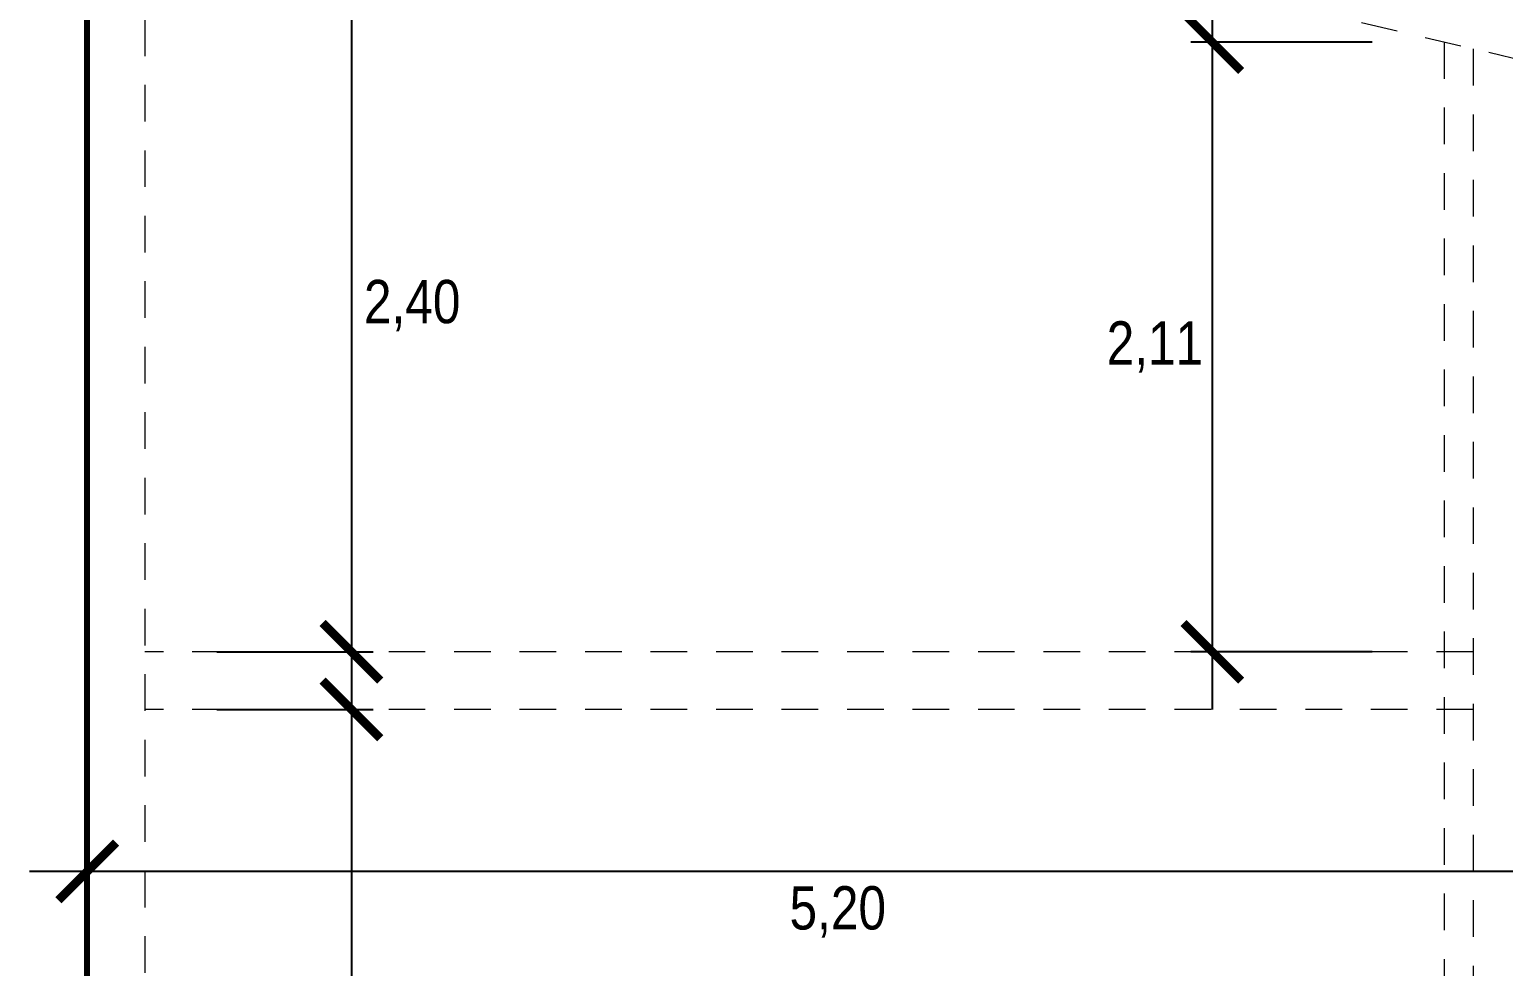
# Model space of a CAD drawing. Header units: millimetres. Extents: x 1119.4 to 1171.3, y 270.1 to 301.5.
# Drawn here: x 1119.93 to 1125.04, y 273.62 to 276.87 of the extents above; entities that cross this region are included whole.
import ezdxf

# ---------------------------------------------------------------- set-up
doc = ezdxf.new("R2010")
doc.units = ezdxf.units.MM
doc.linetypes.add('TRAZOS2', pattern=[9.524999999999999, 6.349999999999999, -3.174999999999999])
for name, color, linetype, lineweight in [('04', 20, 'Continuous', 40), ('08', 252, 'Continuous', 80), ('cotas', 86, 'Continuous', 15), ('seg', 251, 'TRAZOS2', 20)]:
    doc.layers.add(name, color=color, linetype=linetype, lineweight=lineweight)
doc.styles.get("Standard").update_dxf_attribs({"font": 'ARIALN.TTF'})
doc.dimstyles.new('ISO-25', dxfattribs={"dimtxt": 0.15, "dimasz": 0.2, "dimexe": 0.075, "dimexo": 0.25, "dimgap": 0.05, "dimtad": 2, "dimtih": 1, "dimtoh": 1, "dimzin": 1, "dimtxsty": 'Standard', "dimblk": 'ARCHTICK', "dimcen": 1, "dimdle": 0.2, "dimclrd": 256, "dimclre": 256, "dimazin": 0, "dimtfac": 1, "dimtmove": 0, "dimatfit": 3, "dimldrblk": 'ARCHTICK', "dimfxl": 1, "dimarcsym": 0})

# ---------------------------------------------------------------- blocks, each defined once
blk = doc.blocks.new('_ArchTick')
at = {"color": 0, "linetype": 'ByBlock', "const_width": 0.15}
blk.add_lwpolyline([(-0.5, -0.5), (0.5, 0.5)], dxfattribs=at)
blk = doc.blocks.new('*D17')
at = {"layer": 'cotas', "lineweight": -2, "transparency": 16777216}
for p, q in [((1120.13090373809, 274.2610524880793), (1120.13090373809, 273.8786846202737)), ((1125.335102211432, 274.2610524880793), (1125.335102211432, 273.8786846202737)), ((1125.535102211432, 273.9536846202737), (1119.93090373809, 273.9536846202737))]:
    blk.add_line(p, q, dxfattribs=at)
at = {"layer": 'Defpoints', "color": 0, "transparency": 16777216}
for p in [(1120.13090373809, 274.5110524880793), (1125.335102211432, 274.5110524880793), (1120.13090373809, 273.9536846202737)]:
    blk.add_point(p, dxfattribs=at)
at = {"layer": 'cotas', "lineweight": -2, "transparency": 16777216, "xscale": 0.2, "yscale": 0.2, "zscale": 0.2, "rotation": 180}
blk.add_blockref('_ArchTick', (1120.13090373809, 273.9536846202737), dxfattribs=at)
at = {"layer": 'cotas', "lineweight": -2, "transparency": 16777216, "xscale": 0.2, "yscale": 0.2, "zscale": 0.2}
blk.add_blockref('_ArchTick', (1125.335102211432, 273.9536846202737), dxfattribs=at)
at = {"layer": 'cotas', "color": 0, "transparency": 16777216, "insert": (1122.733002974761, 273.8135413733432), "char_height": 0.15, "attachment_point": 5}
blk.add_mtext('5,20', dxfattribs=at)
blk = doc.blocks.new('*D18')
at = {"layer": 'cotas', "lineweight": -2, "transparency": 16777216}
for p, q in [((1124.031366441639, 277.0281394850934), (1124.031366441639, 274.5150524880797)), ((1124.585102211432, 276.8281394850935), (1123.956366441639, 276.8281394850935)), ((1124.585102211432, 274.7150524880797), (1123.956366441639, 274.7150524880797))]:
    blk.add_line(p, q, dxfattribs=at)
at = {"layer": 'Defpoints', "color": 0, "transparency": 16777216}
for p in [(1124.835102211432, 276.8281394850935), (1124.031366441639, 274.7150524880797), (1124.835102211432, 274.7150524880797)]:
    blk.add_point(p, dxfattribs=at)
at = {"layer": 'cotas', "lineweight": -2, "transparency": 16777216, "xscale": 0.2, "yscale": 0.2, "zscale": 0.2}
for p, rotation in [((1124.031366441639, 276.8281394850935), 90), ((1124.031366441639, 274.7150524880797), 270)]:
    blk.add_blockref('_ArchTick', p, dxfattribs=dict(at, rotation=rotation))
at = {"layer": 'cotas', "color": 0, "transparency": 16777216, "insert": (1123.832440793617, 275.7715959865868), "char_height": 0.15, "attachment_point": 5}
blk.add_mtext('2,11', dxfattribs=at)
blk = doc.blocks.new('*D19')
at = {"layer": 'cotas', "lineweight": -2, "transparency": 16777216}
for p, q in [((1121.047093605667, 277.3150524880798), (1121.047093605667, 274.5150524880798)), ((1120.580903738091, 277.1150524880798), (1121.122093605667, 277.1150524880798)), ((1120.580903738091, 274.7150524880798), (1121.122093605667, 274.7150524880798))]:
    blk.add_line(p, q, dxfattribs=at)
at = {"layer": 'Defpoints', "color": 0, "transparency": 16777216}
for p in [(1120.330903738091, 277.1150524880798), (1120.330903738091, 274.7150524880798), (1121.047093605667, 274.7150524880798)]:
    blk.add_point(p, dxfattribs=at)
at = {"layer": 'cotas', "lineweight": -2, "transparency": 16777216, "xscale": 0.2, "yscale": 0.2, "zscale": 0.2}
for p, rotation in [((1121.047093605667, 277.1150524880798), 90), ((1121.047093605667, 274.7150524880798), 270)]:
    blk.add_blockref('_ArchTick', p, dxfattribs=dict(at, rotation=rotation))
at = {"layer": 'cotas', "color": 0, "transparency": 16777216, "insert": (1121.257683646595, 275.91505248808), "char_height": 0.15, "attachment_point": 5}
blk.add_mtext('2,40', dxfattribs=at)
blk = doc.blocks.new('*D20')
at = {"layer": 'cotas', "lineweight": -2, "transparency": 16777216}
for p, q in [((1121.047093605667, 274.7150524880798), (1121.047093605667, 271.6150524880799)), ((1120.580903738091, 274.5150524880798), (1121.122093605667, 274.5150524880798)), ((1120.580903738091, 271.8150524880799), (1121.122093605667, 271.8150524880799))]:
    blk.add_line(p, q, dxfattribs=at)
at = {"layer": 'Defpoints', "color": 0, "transparency": 16777216}
for p in [(1120.330903738091, 274.5150524880798), (1120.330903738091, 271.8150524880799), (1121.047093605667, 271.8150524880799)]:
    blk.add_point(p, dxfattribs=at)
at = {"layer": 'cotas', "lineweight": -2, "transparency": 16777216, "xscale": 0.2, "yscale": 0.2, "zscale": 0.2}
for p, rotation in [((1121.047093605667, 274.5150524880798), 90), ((1121.047093605667, 271.8150524880799), 270)]:
    blk.add_blockref('_ArchTick', p, dxfattribs=dict(at, rotation=rotation))
at = {"layer": 'cotas', "color": 0, "transparency": 16777216, "insert": (1121.257683646595, 273.16505248808), "char_height": 0.15, "attachment_point": 5}
blk.add_mtext('2,70', dxfattribs=at)

msp = doc.modelspace()

# ---------------------------------------------------------------- linework, layer by layer
at = {"layer": '04'}
msp.add_line((1120.13090373809, 277.8151396720378), (1120.13090373809, 272.0150524880797), dxfattribs=at)
at = {"layer": '08'}
msp.add_lwpolyline([(1126.133002974761, 271.6150524880797), (1120.13090373809, 271.6150524880797), (1120.13090373809, 277.8151396720378), (1125.335102211432, 277.8151396720378), (1125.335102211432, 274.5110524880793), (1126.133002974761, 274.5110524880793)], close=True, dxfattribs=at)
at = {"layer": 'seg', "ltscale": 0.02}
for p, q in [((1120.330903738091, 277.8151396720378), (1120.330903738091, 271.6150524880797)), ((1125.335102211432, 276.7110524880792), (1123.60988929154, 277.1150524880797)), ((1124.835102211432, 276.8281394850935), (1124.835102211432, 271.8150524880796)), ((1124.935102211432, 276.8047220856906), (1124.935102211432, 271.6150524880797)), ((1124.935102211432, 276.8047220856906), (1124.935102211432, 274.4300768783233)), ((1124.935102211432, 274.7150524880797), (1120.330903738091, 274.7150524880798)), ((1124.935102211432, 274.5150524880797), (1120.330903738091, 274.5150524880798))]:
    msp.add_line(p, q, dxfattribs=at)

# ---------------------------------------------------------------- dimensions: what is measured, and where the dimension line sits
at = {"layer": 'cotas'}
for base, p1, p2, picture, middle in [((1121.047093605667, 274.7150524880798), (1120.330903738091, 277.1150524880798), (1120.330903738091, 274.7150524880798), '*D19', (1121.257683646595, 275.91505248808)), ((1124.031366441639, 274.7150524880797), (1124.835102211432, 276.8281394850935), (1124.835102211432, 274.7150524880797), '*D18', (1123.832440793617, 275.7715959865868)), ((1121.047093605667, 271.8150524880799), (1120.330903738091, 274.5150524880798), (1120.330903738091, 271.8150524880799), '*D20', (1121.257683646595, 273.16505248808))]:
    dim = msp.add_linear_dim(base=base, p1=p1, p2=p2, angle=90, dimstyle='ISO-25', dxfattribs=at)
    dim.commit()
    dim.dimension.update_dxf_attribs({"geometry": picture, "text_midpoint": middle})
dim = msp.add_linear_dim(base=(1120.13090373809, 273.9536846202737), p1=(1125.335102211432, 274.5110524880793), p2=(1120.13090373809, 274.5110524880793), dimstyle='ISO-25', dxfattribs=at)
dim.commit()
dim.dimension.update_dxf_attribs({"geometry": '*D17', "text_midpoint": (1122.733002974761, 273.8135413733432)})

doc.saveas('drawing.dxf')
